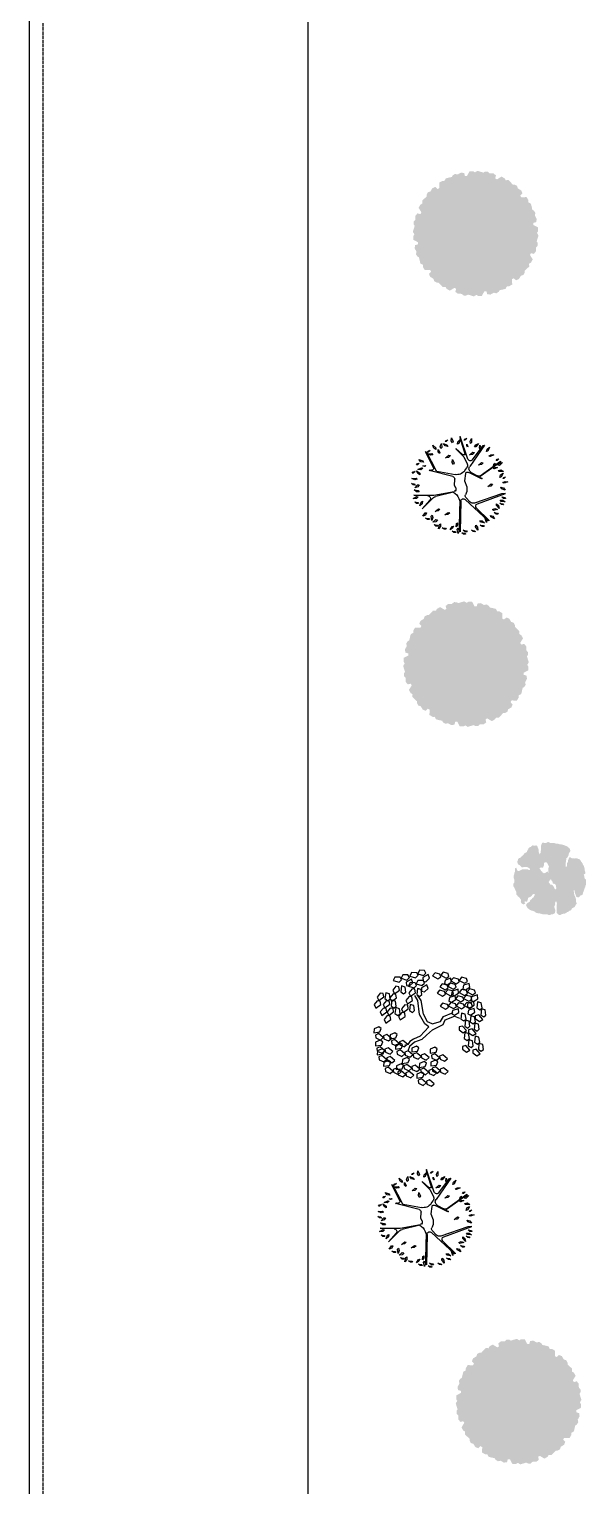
# Model space of a CAD drawing. Header units: millimetres. Extents: x -273369 to 399464, y -35443 to 194245.
# Drawn here: x 276326 to 278322, y 162646 to 167871 of the extents above; entities that cross this region are included whole.
import ezdxf

# ---------------------------------------------------------------- set-up
doc = ezdxf.new("R2010")
doc.units = ezdxf.units.MM
doc.linetypes.add('ACAD_ISO02W100', pattern=[15, 12, -3])
doc.layers.add('TREES', color=3, linetype='Continuous')

# ---------------------------------------------------------------- blocks, each defined once
blk = doc.blocks.new('R_TREE13')
at = {"layer": 'TREES', "color": 3}
for p, q in [((-390, 1229), (-343, 1279)), ((-377, 1278), (-390, 1229)), ((-345, 1304), (-377, 1278)), ((-343, 1279), (-345, 1304)), ((-197, 1314), (-209, 1201)), ((-164, 1237), (-197, 1314)), ((-182, 1170), (-164, 1237)), ((-18, 1279), (-61, 1330)), ((-61, 1330), (-45, 1241)), ((-45, 1241), (-16, 1223)), ((66, 1231), (-22, 1158)), ((-16, 1223), (-18, 1279)), ((36, 1153), (66, 1231)), ((171, 1185), (117, 1250)), ((117, 1250), (138, 1137)), ((282, 874), (269, 1263)), ((269, 1263), (269, 710)), ((359, 1276), (301, 1178)), ((357, 1192), (359, 1276)), ((497, 1186), (454, 1238)), ((454, 1238), (471, 1148)), ((-973, 812), (-925, 861)), ((-960, 860), (-973, 812)), ((-927, 886), (-960, 860)), ((-939, 940), (-948, 923)), ((-948, 923), (-425, 655)), ((-493, 719), (-939, 940)), ((-925, 861), (-927, 886)), ((-881, 876), (-886, 762)), ((-844, 801), (-881, 876)), ((-659, 1066), (-719, 1123)), ((-719, 1123), (-685, 1015)), ((-685, 1015), (-647, 998)), ((-647, 998), (-659, 1066)), ((-622, 1111), (-575, 1160)), ((-609, 1159), (-622, 1111)), ((-577, 1185), (-609, 1159)), ((-575, 1160), (-577, 1185)), ((-549, 1013), (-558, 945)), ((-558, 945), (-542, 926)), ((-531, 966), (-549, 1013)), ((-542, 926), (-531, 966)), ((-445, 1154), (-496, 1052)), ((-496, 1052), (-481, 1013)), ((-481, 1013), (-441, 1070)), ((-441, 1070), (-445, 1154)), ((-415, 833), (-435, 808)), ((-435, 808), (-428, 769)), ((-249, 180), (-415, 833)), ((-331, 1155), (-407, 1192)), ((-407, 1192), (-341, 1098)), ((-341, 1098), (-300, 1093)), ((-300, 1093), (-331, 1155)), ((-209, 1201), (-182, 1170)), ((-22, 1158), (-23, 1117)), ((-23, 1117), (36, 1153)), ((138, 1137), (174, 1116)), ((174, 1116), (171, 1185)), ((301, 1178), (314, 1138)), ((314, 1138), (357, 1192)), ((327, 719), (646, 1029)), ((646, 1029), (405, 821)), ((455, 1062), (436, 1025)), ((436, 1025), (505, 1034)), ((565, 1093), (455, 1062)), ((471, 1148), (499, 1130)), ((499, 1130), (497, 1186)), ((505, 1034), (565, 1093)), ((758, 949), (753, 908)), ((753, 908), (815, 940)), ((850, 1016), (758, 949)), ((815, 940), (850, 1016)), ((940, 887), (898, 939)), ((898, 939), (914, 849)), ((914, 849), (943, 832)), ((943, 832), (940, 887)), ((-1091, 529), (-1169, 498)), ((-1169, 498), (-1055, 484)), ((-1101, 391), (-1166, 444)), ((-1166, 444), (-1125, 338)), ((-1040, 708), (-1119, 736)), ((-1119, 736), (-1044, 651)), ((-1024, 511), (-1091, 529)), ((-1055, 484), (-1024, 511)), ((-1044, 651), (-1002, 651)), ((-1002, 651), (-1040, 708)), ((-998, 587), (-920, 539)), ((-931, 584), (-998, 587)), ((-888, 549), (-931, 584)), ((-920, 539), (-888, 549)), ((-886, 762), (-857, 733)), ((-857, 733), (-844, 801)), ((-401, 623), (-307, 119)), ((269, 710), (159, 141)), ((184, 161), (306, 655)), ((715, 670), (646, 579)), ((646, 579), (654, 538)), ((654, 538), (703, 587)), ((703, 587), (715, 670)), ((851, 781), (819, 755)), ((819, 755), (886, 735)), ((964, 764), (851, 781)), ((886, 735), (964, 764)), ((1012, 739), (943, 648)), ((943, 648), (951, 607)), ((951, 607), (1000, 656)), ((1000, 656), (1012, 739)), ((1082, 555), (1061, 519)), ((1061, 519), (1130, 523)), ((1121, 650), (1078, 702)), ((1078, 702), (1095, 612)), ((1194, 577), (1082, 555)), ((1095, 612), (1123, 595)), ((1123, 595), (1121, 650)), ((1130, 523), (1194, 577)), ((1208, 423), (1166, 475)), ((1166, 475), (1182, 385)), ((1211, 368), (1208, 423)), ((-1244, 227), (-1327, 220)), ((-1327, 220), (-1223, 173)), ((-1217, 43), (-1275, -18)), ((-1275, -18), (-1166, 15)), ((-1266, 317), (-1219, 367)), ((-1254, 366), (-1266, 317)), ((-1221, 391), (-1254, 366)), ((-1185, 189), (-1244, 227)), ((-1223, 173), (-1185, 189)), ((-1219, 367), (-1221, 391)), ((-1149, 53), (-1217, 43)), ((-1166, 15), (-1149, 53)), ((-1125, 338), (-1086, 323)), ((-1086, 323), (-1101, 391)), ((-861, -84), (-1032, 100)), ((-1032, 100), (-1019, 100)), ((-1019, 100), (-797, -126)), ((-770, 380), (-839, 289)), ((-839, 289), (-831, 248)), ((-831, 248), (-782, 297)), ((-782, 297), (-770, 380)), ((-639, 199), (-723, 193)), ((-723, 193), (-619, 146)), ((-581, 162), (-639, 199)), ((-619, 146), (-581, 162)), ((-5, 131), (-181, 127)), ((61, 100), (-5, 131)), ((96, 99), (130, 98)), ((812, 401), (743, 310)), ((743, 310), (751, 269)), ((751, 269), (800, 318)), ((800, 318), (812, 401)), ((1052, 80), (1032, 53)), ((1032, 53), (1087, 50)), ((1143, 87), (1052, 80)), ((1087, 50), (1143, 87)), ((1129, 204), (1120, 164)), ((1120, 164), (1184, 188)), ((1229, 259), (1129, 204)), ((1182, 385), (1211, 368)), ((1184, 188), (1229, 259)), ((1218, 62), (1184, 38)), ((1184, 38), (1249, 13)), ((1329, 37), (1218, 62)), ((1249, 13), (1329, 37)), ((1301, 150), (1259, 202)), ((1259, 202), (1275, 112)), ((1275, 112), (1303, 95)), ((1303, 95), (1301, 150)), ((-1359, -26), (-1337, -13)), ((-737, -234), (-1359, -26)), ((-1337, -13), (-855, -161)), ((-1308, -204), (-1260, -154)), ((-1295, -155), (-1308, -204)), ((-1234, -296), (-1307, -336)), ((-1307, -336), (-1193, -337)), ((-1262, -129), (-1295, -155)), ((-1260, -154), (-1262, -129)), ((-1165, -307), (-1234, -296)), ((-1193, -337), (-1165, -307)), ((-1099, -205), (-1149, -208)), ((-1149, -208), (-1088, -238)), ((-1124, -699), (-526, -285)), ((-717, -365), (-1108, -662)), ((-1065, -228), (-1099, -205)), ((-1088, -238), (-1065, -228)), ((-853, -283), (-922, -374)), ((-922, -374), (-914, -415)), ((-914, -415), (-865, -366)), ((-865, -366), (-853, -283)), ((-855, -161), (-849, -121)), ((-797, -126), (-603, -217)), ((-414, -147), (-494, -205)), ((-367, -324), (-269, -501)), ((-183, -615), (-366, -258)), ((-342, -168), (-337, -165)), ((-337, -165), (-133, -139)), ((-133, -139), (30, -206)), ((30, -206), (168, -206)), ((168, -206), (252, -166)), ((330, -180), (456, -303)), ((979, -799), (385, -163)), ((436, -38), (1280, -25)), ((1275, -4), (576, -8)), ((1276, -386), (1233, -334)), ((1233, -334), (1249, -424)), ((1281, -159), (1238, -107)), ((1238, -107), (1254, -197)), ((1254, -197), (1283, -215)), ((1280, -25), (1275, -4)), ((1278, -441), (1276, -386)), ((1283, -215), (1281, -159)), ((1348, -118), (1305, -66)), ((1305, -66), (1321, -156)), ((1321, -156), (1350, -173)), ((1350, -173), (1348, -118)), ((-1134, -454), (-1163, -532)), ((-1163, -532), (-1077, -458)), ((-1076, -416), (-1134, -454)), ((-1108, -662), (-1124, -699)), ((-1038, -554), (-1121, -567)), ((-1121, -567), (-1015, -607)), ((-1077, -458), (-1076, -416)), ((-1012, -770), (-1063, -836)), ((-1063, -836), (-958, -791)), ((-978, -588), (-1038, -554)), ((-1015, -607), (-978, -588)), ((-945, -751), (-1012, -770)), ((-958, -791), (-945, -751)), ((-273, -578), (-678, -1139)), ((-647, -1139), (-250, -575)), ((-570, -525), (-639, -615)), ((-639, -615), (-631, -656)), ((-631, -656), (-582, -608)), ((-582, -608), (-570, -525)), ((-228, -577), (-198, -630)), ((-198, -630), (-183, -615)), ((24, -787), (-45, -878)), ((12, -870), (24, -787)), ((506, -499), (221, -1281)), ((225, -1166), (483, -418)), ((628, -471), (968, -824)), ((912, -713), (876, -733)), ((876, -733), (937, -764)), ((1020, -750), (912, -713)), ((937, -764), (1020, -750)), ((968, -824), (979, -799)), ((975, -562), (977, -631)), ((1010, -584), (975, -562)), ((977, -631), (1029, -697)), ((1029, -697), (1010, -584)), ((1094, -576), (1110, -666)), ((1136, -628), (1094, -576)), ((1141, -443), (1101, -452)), ((1101, -452), (1150, -500)), ((1110, -666), (1138, -683)), ((1138, -683), (1136, -628)), ((1233, -511), (1141, -443)), ((1150, -500), (1233, -511)), ((1249, -424), (1278, -441)), ((-819, -815), (-857, -873)), ((-857, -873), (-851, -957)), ((-851, -957), (-803, -853)), ((-803, -853), (-819, -815)), ((-746, -1095), (-698, -1045)), ((-733, -1046), (-746, -1095)), ((-700, -1021), (-733, -1046)), ((-698, -1045), (-700, -1021)), ((-678, -1139), (-647, -1139)), ((-636, -1194), (-559, -1109)), ((-616, -1112), (-636, -1194)), ((-594, -951), (-625, -991)), ((-625, -991), (-562, -965)), ((-563, -1068), (-616, -1112)), ((-554, -941), (-594, -951)), ((-559, -1109), (-563, -1068)), ((-562, -965), (-554, -941)), ((-473, -944), (-504, -990)), ((-504, -990), (-500, -1057)), ((-500, -1057), (-461, -975)), ((-461, -975), (-473, -944)), ((-422, -1075), (-433, -1144)), ((-433, -1144), (-394, -1218)), ((-391, -1104), (-422, -1075)), ((-394, -1218), (-391, -1104)), ((-294, -1140), (-340, -1210)), ((-340, -1210), (-239, -1157)), ((-229, -1117), (-294, -1140)), ((-239, -1157), (-229, -1117)), ((-195, -1206), (-228, -1232)), ((-193, -1231), (-195, -1206)), ((-85, -1202), (-116, -1264)), ((-64, -1238), (-85, -1202)), ((-45, -878), (-37, -919)), ((-37, -919), (12, -870)), ((47, -1151), (64, -1218)), ((86, -1165), (47, -1151)), ((130, -1270), (86, -1165)), ((221, -1281), (225, -1166)), ((353, -1226), (310, -1174)), ((310, -1174), (326, -1264)), ((406, -1130), (403, -1199)), ((403, -1199), (451, -1268)), ((440, -1155), (406, -1130)), ((451, -1268), (440, -1155)), ((528, -1169), (485, -1117)), ((485, -1117), (502, -1207)), ((502, -1207), (530, -1225)), ((547, -1026), (506, -1030)), ((506, -1030), (549, -1084)), ((530, -1225), (528, -1169)), ((631, -1104), (547, -1026)), ((549, -1084), (631, -1104)), ((666, -914), (639, -978)), ((639, -978), (660, -1059)), ((660, -1059), (689, -949)), ((689, -949), (666, -914)), ((791, -1015), (748, -963)), ((748, -963), (765, -1053)), ((765, -1053), (793, -1070)), ((793, -1070), (791, -1015)), ((826, -865), (851, -929)), ((866, -873), (826, -865)), ((851, -929), (922, -973)), ((922, -973), (866, -873)), ((-240, -1281), (-193, -1231)), ((-228, -1232), (-240, -1281)), ((-116, -1264), (-100, -1346)), ((-100, -1346), (-64, -1238)), ((64, -1218), (130, -1270)), ((326, -1264), (355, -1281)), ((355, -1281), (353, -1226))]:
    blk.add_line(p, q, dxfattribs=at)
for centre, radius, start, end in [((356, 877), 74.2, 181.8634, 310.8225), ((-473, 760), 45.5, 243.64, 10.6014), ((-446, 614), 45.5, 10.6014, 62.8786), ((379, 666), 74.2, 134.2448, 188.0202), ((-569, 70), 267, 305.6088, 10.6014), ((-182, 197), 69.3, 194.2079, 271.0805), ((80, 142), 45.5, 245.2333, 290.9483), ((113, 140), 45.5, 290.9483, 1.3032), ((501, 356), 372, 211.6861, 281.6811), ((-894, -115), 45.5, 351.8668, 43.0362), ((-761, -305), 74.2, 305.6088, 71.5971), ((-559, -115), 111, 246.551, 305.6088), ((-464, -377), 111, 28.8202, 123.7178), ((-304, -226), 69.3, 123.3556, 207.1442), ((281, -229), 69.3, 45.654, 114.8963), ((439, -112), 74.2, 91.721, 223.4992), ((378, -382), 111, 341.1475, 45.654), ((-334, -537), 74.2, 322.3062, 28.8202), ((-239, -584), 13.6, 28.8202, 142.9276), ((576, -524), 74.2, 45.654, 159.9847)]:
    blk.add_arc(centre, radius, start, end, dxfattribs=at)
blk = doc.blocks.new('R_TREE9')
at = {"layer": 'TREES', "color": 3}
for p, q in [((-699, 992), (-617, 1059)), ((-690, 932), (-699, 992)), ((-618, 922), (-690, 932)), ((-545, 1024), (-618, 922)), ((-617, 1059), (-545, 1024)), ((-547, 867), (-465, 934)), ((-540, 1054), (-459, 1120)), ((-532, 993), (-540, 1054)), ((-460, 983), (-532, 993)), ((-465, 934), (-393, 899)), ((-386, 1085), (-460, 983)), ((-459, 1120), (-386, 1085)), ((-388, 928), (-307, 995)), ((-380, 868), (-388, 928)), ((-235, 960), (-308, 858)), ((-307, 995), (-235, 960)), ((-231, 847), (-149, 914)), ((-149, 914), (-77, 878)), ((3, 1024), (43, 1121)), ((39, 974), (3, 1024)), ((108, 1000), (39, 974)), ((43, 1121), (124, 1124)), ((124, 1124), (108, 1000)), ((143, 1027), (171, 1094)), ((222, 930), (143, 1027)), ((161, 858), (189, 926)), ((171, 1094), (232, 1087)), ((189, 926), (250, 918)), ((275, 991), (222, 930)), ((232, 1087), (275, 991)), ((250, 918), (294, 822)), ((278, 993), (318, 1090)), ((314, 943), (278, 993)), ((382, 969), (314, 943)), ((318, 1090), (399, 1093)), ((399, 1093), (382, 969)), ((418, 996), (445, 1063)), ((497, 899), (418, 996)), ((445, 1063), (506, 1056)), ((459, 955), (499, 1052)), ((495, 906), (459, 955)), ((563, 931), (495, 906)), ((550, 960), (497, 899)), ((499, 1052), (580, 1055)), ((506, 1056), (550, 960)), ((580, 1055), (563, 931)), ((599, 958), (626, 1026)), ((678, 861), (599, 958)), ((626, 1026), (687, 1018)), ((731, 922), (678, 861)), ((687, 1018), (731, 922)), ((698, 824), (739, 921)), ((739, 921), (819, 924)), ((819, 924), (803, 800)), ((-1032, 688), (-960, 724)), ((-1028, 582), (-1032, 688)), ((-960, 724), (-923, 604)), ((-839, 667), (-757, 734)), ((-830, 606), (-839, 667)), ((-758, 597), (-830, 606)), ((-685, 698), (-758, 597)), ((-757, 734), (-685, 698)), ((-707, 879), (-583, 895)), ((-683, 802), (-707, 879)), ((-579, 788), (-683, 802)), ((-681, 728), (-599, 795)), ((-672, 667), (-681, 728)), ((-600, 658), (-672, 667)), ((-527, 760), (-600, 658)), ((-599, 795), (-527, 760)), ((-583, 895), (-540, 835)), ((-540, 835), (-579, 788)), ((-555, 754), (-431, 769)), ((-532, 676), (-555, 754)), ((-538, 807), (-547, 867)), ((-466, 797), (-538, 807)), ((-427, 662), (-532, 676)), ((-393, 899), (-466, 797)), ((-431, 769), (-388, 710)), ((-388, 710), (-427, 662)), ((-397, 672), (-273, 688)), ((-374, 595), (-397, 672)), ((-389, 786), (-307, 853)), ((-381, 725), (-389, 786)), ((-308, 716), (-381, 725)), ((-308, 858), (-380, 868)), ((-235, 817), (-308, 716)), ((-307, 853), (-235, 817)), ((-295, 547), (-214, 613)), ((-273, 688), (-231, 629)), ((-231, 629), (-269, 581)), ((-223, 786), (-231, 847)), ((-150, 777), (-223, 786)), ((-214, 613), (-141, 578)), ((-77, 878), (-150, 777)), ((126, 692), (166, 790)), ((162, 643), (126, 692)), ((241, 761), (161, 858)), ((230, 669), (162, 643)), ((166, 790), (247, 793)), ((247, 793), (230, 669)), ((294, 822), (241, 761)), ((266, 695), (294, 763)), ((345, 598), (266, 695)), ((294, 763), (354, 755)), ((342, 580), (382, 677)), ((398, 659), (345, 598)), ((354, 755), (398, 659)), ((382, 677), (463, 680)), ((436, 827), (464, 895)), ((516, 730), (436, 827)), ((463, 680), (446, 556)), ((464, 895), (525, 887)), ((482, 582), (510, 650)), ((510, 650), (570, 643)), ((568, 791), (516, 730)), ((525, 887), (568, 791)), ((570, 643), (614, 547)), ((617, 789), (645, 857)), ((697, 693), (617, 789)), ((645, 857), (706, 849)), ((749, 754), (697, 693)), ((734, 774), (698, 824)), ((706, 849), (749, 754)), ((803, 800), (734, 774)), ((768, 561), (809, 658)), ((809, 658), (889, 661)), ((838, 827), (866, 894)), ((918, 730), (838, 827)), ((857, 658), (885, 726)), ((936, 561), (857, 658)), ((866, 894), (927, 887)), ((889, 661), (873, 537)), ((885, 726), (945, 718)), ((908, 564), (936, 631)), ((970, 791), (918, 730)), ((927, 887), (970, 791)), ((936, 631), (997, 624)), ((989, 622), (936, 561)), ((945, 718), (989, 622)), ((997, 624), (1040, 528)), ((-1125, 343), (-1053, 380)), ((-1121, 238), (-1125, 343)), ((-1079, 525), (-1007, 561)), ((-1075, 419), (-1079, 525)), ((-1021, 389), (-1075, 419)), ((-1053, 380), (-1016, 260)), ((-975, 552), (-1028, 582)), ((-970, 441), (-1021, 389)), ((-1007, 561), (-970, 441)), ((-989, 344), (-927, 453)), ((-914, 316), (-989, 344)), ((-923, 604), (-975, 552)), ((-927, 453), (-854, 450)), ((-915, 375), (-843, 411)), ((-911, 269), (-915, 375)), ((-839, 391), (-914, 316)), ((-854, 450), (-839, 391)), ((-847, 553), (-723, 569)), ((-824, 476), (-847, 553)), ((-843, 411), (-806, 291)), ((-719, 462), (-824, 476)), ((-786, 335), (-705, 402)), ((-778, 275), (-786, 335)), ((-723, 569), (-681, 510)), ((-681, 510), (-719, 462)), ((-705, 402), (-632, 367)), ((-632, 367), (-705, 265)), ((-628, 396), (-547, 463)), ((-620, 336), (-628, 396)), ((-547, 326), (-620, 336)), ((-547, 463), (-474, 428)), ((-474, 428), (-547, 326)), ((-462, 372), (-338, 388)), ((-438, 295), (-462, 372)), ((-453, 485), (-372, 552)), ((-445, 425), (-453, 485)), ((-372, 415), (-445, 425)), ((-269, 581), (-374, 595)), ((-372, 552), (-299, 517)), ((-299, 517), (-372, 415)), ((-338, 388), (-295, 328)), ((-295, 328), (-334, 281)), ((-287, 486), (-295, 547)), ((-214, 476), (-287, 486)), ((-141, 578), (-214, 476)), ((256, 302), (308, 383)), ((284, 527), (312, 594)), ((364, 430), (284, 527)), ((308, 383), (367, 421)), ((312, 594), (373, 587)), ((320, 283), (408, 389)), ((378, 530), (342, 580)), ((416, 491), (364, 430)), ((367, 421), (390, 489)), ((373, 587), (416, 491)), ((446, 556), (378, 530)), ((400, 242), (441, 339)), ((408, 389), (507, 421)), ((441, 339), (521, 342)), ((561, 486), (482, 582)), ((500, 414), (528, 482)), ((580, 317), (500, 414)), ((521, 342), (505, 218)), ((528, 482), (589, 474)), ((540, 244), (568, 312)), ((614, 547), (561, 486)), ((568, 312), (629, 305)), ((632, 378), (580, 317)), ((589, 474), (632, 378)), ((629, 305), (672, 209)), ((640, 436), (680, 533)), ((676, 386), (640, 436)), ((744, 412), (676, 386)), ((680, 533), (761, 536)), ((761, 536), (744, 412)), ((804, 511), (768, 561)), ((780, 439), (808, 506)), ((859, 342), (780, 439)), ((798, 270), (826, 338)), ((873, 537), (804, 511)), ((808, 506), (868, 499)), ((826, 338), (887, 330)), ((912, 403), (859, 342)), ((868, 499), (912, 403)), ((887, 330), (930, 234)), ((988, 467), (908, 564)), ((927, 395), (955, 463)), ((1006, 298), (927, 395)), ((955, 463), (1015, 455)), ((1040, 528), (988, 467)), ((1059, 359), (1006, 298)), ((1015, 455), (1059, 359)), ((-1172, 180), (-1100, 217)), ((-1168, 75), (-1172, 180)), ((-1115, 45), (-1168, 75)), ((-1068, 208), (-1121, 238)), ((-1063, 97), (-1115, 45)), ((-1100, 217), (-1063, 97)), ((-1083, 0), (-1020, 108)), ((-1016, 260), (-1068, 208)), ((-1020, 108), (-947, 106)), ((-933, 47), (-1007, -28)), ((-962, 212), (-890, 248)), ((-958, 106), (-962, 212)), ((-905, 76), (-958, 106)), ((-947, 106), (-933, 47)), ((-858, 239), (-911, 269)), ((-853, 128), (-905, 76)), ((-890, 248), (-853, 128)), ((-873, 31), (-810, 140)), ((-797, 3), (-873, 31)), ((-806, 291), (-858, 239)), ((-810, 140), (-737, 137)), ((-723, 78), (-797, 3)), ((-795, 222), (-671, 238)), ((-771, 145), (-795, 222)), ((-705, 265), (-778, 275)), ((-667, 131), (-771, 145)), ((-737, 137), (-723, 78)), ((-671, 238), (-628, 178)), ((-628, 178), (-667, 131)), ((-545, 145), (-656, 220)), ((-545, 214), (-650, 277)), ((-253, 177), (-545, 214)), ((-258, 95), (-545, 145)), ((-334, 281), (-438, 295)), ((-101, 14), (-258, 95)), ((-60, 70), (-253, 177)), ((-60, -80), (-101, 14)), ((4, -11), (-60, 70)), ((4, -11), (197, 164)), ((63, -93), (174, 33)), ((174, 33), (267, 133)), ((197, 164), (256, 302)), ((267, 133), (320, 283)), ((436, 192), (400, 242)), ((505, 218), (436, 192)), ((620, 148), (540, 244)), ((559, 76), (587, 144)), ((638, -21), (559, 76)), ((587, 144), (647, 136)), ((672, 209), (620, 148)), ((691, 40), (638, -21)), ((647, 136), (691, 40)), ((722, 85), (762, 183)), ((757, 36), (722, 85)), ((826, 61), (757, 36)), ((762, 183), (843, 186)), ((878, 173), (798, 270)), ((843, 186), (826, 61)), ((861, 88), (889, 156)), ((941, -9), (861, 88)), ((930, 234), (878, 173)), ((889, 156), (950, 148)), ((994, 52), (941, -9)), ((944, 135), (984, 233)), ((979, 86), (944, 135)), ((950, 148), (994, 52)), ((1048, 111), (979, 86)), ((984, 233), (1065, 236)), ((1065, 236), (1048, 111)), ((1083, 138), (1111, 206)), ((1163, 41), (1083, 138)), ((1102, -31), (1130, 37)), ((1111, 206), (1172, 198)), ((1130, 37), (1191, 30)), ((1216, 102), (1163, 41)), ((1172, 198), (1216, 102)), ((1191, 30), (1234, -66)), ((-1131, -311), (-1068, -261)), ((-1119, -142), (-1057, -91)), ((-1093, -244), (-1119, -142)), ((-1035, -262), (-1093, -244)), ((-1007, -28), (-1083, 0)), ((-1068, -261), (-1007, -370)), ((-1057, -91), (-996, -201)), ((-996, -201), (-1035, -262)), ((-892, -292), (-829, -241)), ((-866, -394), (-892, -292)), ((-829, -241), (-768, -351)), ((-757, -236), (-695, -185)), ((-731, -338), (-757, -236)), ((-695, -185), (-633, -294)), ((-633, -294), (-673, -356)), ((-489, -299), (-426, -248)), ((-463, -401), (-489, -299)), ((-426, -248), (-365, -357)), ((-112, -255), (-212, -318)), ((-60, -80), (-112, -255)), ((63, -93), (-48, -312)), ((424, -140), (464, -43)), ((460, -190), (424, -140)), ((528, -164), (460, -190)), ((464, -43), (545, -40)), ((545, -40), (528, -164)), ((564, -137), (591, -70)), ((643, -234), (564, -137)), ((582, -306), (610, -238)), ((591, -70), (652, -77)), ((610, -238), (671, -246)), ((696, -173), (643, -234)), ((652, -77), (696, -173)), ((671, -246), (714, -342)), ((692, -153), (733, -55)), ((728, -202), (692, -153)), ((797, -176), (728, -202)), ((733, -55), (813, -52)), ((813, -52), (797, -176)), ((832, -150), (860, -82)), ((912, -247), (832, -150)), ((851, -318), (879, -251)), ((860, -82), (921, -90)), ((879, -251), (939, -258)), ((880, -81), (908, -13)), ((959, -177), (880, -81)), ((908, -13), (969, -20)), ((964, -186), (912, -247)), ((921, -90), (964, -186)), ((939, -258), (983, -354)), ((1012, -116), (959, -177)), ((969, -20), (1012, -116)), ((1181, -127), (1102, -31)), ((1234, -66), (1181, -127)), ((-1105, -413), (-1131, -311)), ((-1046, -431), (-1105, -413)), ((-1007, -370), (-1046, -431)), ((-1014, -524), (-952, -473)), ((-988, -626), (-1014, -524)), ((-1005, -469), (-967, -350)), ((-926, -480), (-1005, -469)), ((-967, -350), (-895, -336)), ((-952, -473), (-890, -582)), ((-890, -582), (-930, -644)), ((-869, -392), (-926, -480)), ((-903, -461), (-840, -411)), ((-877, -563), (-903, -461)), ((-895, -336), (-869, -392)), ((-819, -582), (-877, -563)), ((-807, -412), (-866, -394)), ((-840, -411), (-779, -520)), ((-779, -520), (-819, -582)), ((-768, -351), (-807, -412)), ((-778, -619), (-740, -500)), ((-769, -405), (-706, -354)), ((-743, -507), (-769, -405)), ((-684, -525), (-743, -507)), ((-740, -500), (-668, -487)), ((-673, -356), (-731, -338)), ((-706, -354), (-645, -464)), ((-641, -542), (-698, -630)), ((-645, -464), (-684, -525)), ((-668, -487), (-641, -542)), ((-643, -563), (-605, -444)), ((-564, -574), (-643, -563)), ((-641, -618), (-578, -567)), ((-605, -444), (-533, -430)), ((-578, -567), (-517, -676)), ((-507, -485), (-564, -574)), ((-533, -430), (-507, -485)), ((-500, -468), (-437, -417)), ((-474, -570), (-500, -468)), ((-494, -630), (-432, -579)), ((-416, -588), (-474, -570)), ((-404, -419), (-463, -401)), ((-437, -417), (-376, -526)), ((-432, -579), (-371, -689)), ((-376, -526), (-416, -588)), ((-365, -357), (-404, -419)), ((-375, -626), (-337, -506)), ((-337, -506), (-265, -493)), ((-238, -548), (-295, -637)), ((-212, -318), (-293, -518)), ((-265, -493), (-238, -548)), ((-147, -355), (-223, -549)), ((-223, -549), (-177, -650)), ((-48, -312), (-147, -355)), ((662, -403), (582, -306)), ((714, -342), (662, -403)), ((930, -415), (851, -318)), ((983, -354), (930, -415)), ((-1026, -693), (-963, -642)), ((-1000, -795), (-1026, -693)), ((-941, -813), (-1000, -795)), ((-930, -644), (-988, -626)), ((-963, -642), (-902, -752)), ((-902, -752), (-941, -813)), ((-900, -851), (-862, -732)), ((-821, -862), (-900, -851)), ((-862, -732), (-790, -718)), ((-764, -773), (-821, -862)), ((-790, -718), (-764, -773)), ((-786, -862), (-724, -811)), ((-760, -964), (-786, -862)), ((-698, -630), (-778, -619)), ((-775, -693), (-712, -642)), ((-749, -795), (-775, -693)), ((-690, -813), (-749, -795)), ((-724, -811), (-662, -920)), ((-712, -642), (-651, -751)), ((-651, -751), (-690, -813)), ((-661, -1020), (-623, -901)), ((-652, -787), (-589, -736)), ((-626, -889), (-652, -787)), ((-614, -720), (-641, -618)), ((-567, -907), (-626, -889)), ((-623, -901), (-551, -887)), ((-556, -738), (-614, -720)), ((-589, -736), (-528, -845)), ((-528, -845), (-567, -907)), ((-517, -676), (-556, -738)), ((-551, -887), (-524, -942)), ((-527, -945), (-488, -825)), ((-506, -799), (-443, -749)), ((-480, -901), (-506, -799)), ((-468, -732), (-494, -630)), ((-488, -825), (-417, -812)), ((-421, -920), (-480, -901)), ((-410, -750), (-468, -732)), ((-390, -867), (-447, -956)), ((-443, -749), (-382, -858)), ((-382, -858), (-421, -920)), ((-417, -812), (-390, -867)), ((-371, -689), (-410, -750)), ((-380, -957), (-342, -838)), ((-295, -637), (-375, -626)), ((-342, -838), (-270, -825)), ((-244, -880), (-301, -968)), ((-285, -692), (-161, -680)), ((-264, -770), (-285, -692)), ((-270, -825), (-244, -880)), ((-160, -787), (-264, -770)), ((-227, -886), (-102, -874)), ((-206, -964), (-227, -886)), ((-161, -680), (-120, -741)), ((-120, -741), (-160, -787)), ((-135, -771), (-10, -759)), ((-114, -849), (-135, -771)), ((-10, -866), (-114, -849)), ((-102, -874), (-62, -935)), ((-13, -715), (4, -644)), ((81, -798), (-13, -715)), ((-10, -759), (30, -820)), ((30, -820), (-10, -866)), ((4, -644), (65, -642)), ((46, -909), (63, -838)), ((63, -838), (124, -836)), ((65, -642), (124, -729)), ((124, -729), (81, -798)), ((118, -761), (242, -749)), ((139, -839), (118, -761)), ((124, -836), (182, -923)), ((243, -856), (139, -839)), ((242, -749), (283, -810)), ((283, -810), (243, -856)), ((268, -840), (393, -828)), ((289, -918), (268, -840)), ((390, -784), (407, -712)), ((484, -867), (390, -784)), ((393, -828), (433, -889)), ((433, -889), (393, -935)), ((407, -712), (468, -710)), ((468, -710), (527, -798)), ((527, -798), (484, -867)), ((-702, -982), (-760, -964)), ((-662, -920), (-702, -982)), ((-581, -1031), (-661, -1020)), ((-524, -942), (-581, -1031)), ((-447, -956), (-527, -945)), ((-519, -1024), (-394, -1012)), ((-498, -1102), (-519, -1024)), ((-394, -1119), (-498, -1102)), ((-394, -1012), (-354, -1073)), ((-354, -1073), (-394, -1119)), ((-301, -968), (-380, -957)), ((-369, -1103), (-244, -1091)), ((-348, -1181), (-369, -1103)), ((-244, -1198), (-348, -1181)), ((-246, -1047), (-229, -975)), ((-153, -1130), (-246, -1047)), ((-244, -1091), (-204, -1152)), ((-204, -1152), (-244, -1198)), ((-229, -975), (-168, -973)), ((-102, -981), (-206, -964)), ((-168, -973), (-110, -1061)), ((-110, -1061), (-153, -1130)), ((-62, -935), (-102, -981)), ((-77, -965), (48, -953)), ((-56, -1043), (-77, -965)), ((48, -1060), (-56, -1043)), ((139, -992), (46, -909)), ((48, -953), (89, -1014)), ((89, -1014), (48, -1060)), ((182, -923), (139, -992)), ((194, -974), (318, -962)), ((215, -1052), (194, -974)), ((319, -1069), (215, -1052)), ((393, -935), (289, -918)), ((318, -962), (359, -1023)), ((359, -1023), (319, -1069)), ((344, -1053), (469, -1041)), ((365, -1130), (344, -1053)), ((469, -1148), (365, -1130)), ((466, -996), (483, -925)), ((560, -1079), (466, -996)), ((469, -1041), (509, -1102)), ((509, -1102), (469, -1148)), ((483, -925), (544, -923)), ((544, -923), (603, -1011)), ((603, -1011), (560, -1079))]:
    blk.add_line(p, q, dxfattribs=at)

msp = doc.modelspace()

# ---------------------------------------------------------------- hatches: boundary and pattern name
h = msp.add_hatch(color=256)
h.dxf.hatch_style = 1
h.set_gradient(color1=(153, 204, 0), color2=(51, 51, 51), rotation=208, tint=1)
h.paths.add_polyline_path([(277933.092, 167362.673), (277924.131, 167357.284), (277917.858, 167361.041), (277904.563, 167361.002), (277895.522, 167344.146), (277888.286, 167344.146), (277885.312, 167354.664), (277874.044, 167356.259), (277861.868, 167349.572), (277852.671, 167351.532), (277844.183, 167346.118), (277841.32, 167340.76), (277819.632, 167335.709), (277814.566, 167326.562), (277807.255, 167326.679), (277795.76, 167319.998), (277796.359, 167300.879), (277790.092, 167297.261), (277782.258, 167304.883), (277771.702, 167300.63), (277764.5, 167288.751), (277755.556, 167285.85), (277750.912, 167276.917), (277751.112, 167270.846), (277734.855, 167255.627), (277735.041, 167245.172), (277728.651, 167241.618), (277722.037, 167230.085), (277732.115, 167213.828), (277728.497, 167207.561), (277717.901, 167210.244), (277710.885, 167201.283), (277710.588, 167187.395), (277704.292, 167180.41), (277704.737, 167170.352), (277707.946, 167165.194), (277701.476, 167143.886), (277706.865, 167134.925), (277703.108, 167128.652), (277703.147, 167115.357), (277720.003, 167106.316), (277720.003, 167099.08), (277709.485, 167096.106), (277707.89, 167084.838), (277714.577, 167072.662), (277712.617, 167063.465), (277718.031, 167054.977), (277723.389, 167052.114), (277728.441, 167030.426), (277737.588, 167025.36), (277737.471, 167018.049), (277744.152, 167006.554), (277763.27, 167007.153), (277766.888, 167000.886), (277759.266, 166993.052), (277763.519, 166982.496), (277775.398, 166975.294), (277778.299, 166966.35), (277787.232, 166961.706), (277793.303, 166961.906), (277808.522, 166945.649), (277818.977, 166945.835), (277822.531, 166939.445), (277834.064, 166932.831), (277850.322, 166942.909), (277856.588, 166939.29), (277853.905, 166928.695), (277862.866, 166921.679), (277876.754, 166921.382), (277883.739, 166915.086), (277893.797, 166915.531), (277898.955, 166918.74), (277920.264, 166912.27), (277929.224, 166917.659), (277935.497, 166913.902), (277948.793, 166913.941), (277957.833, 166930.797), (277965.069, 166930.797), (277968.043, 166920.279), (277979.311, 166918.684), (277991.488, 166925.371), (278000.684, 166923.411), (278009.172, 166928.825), (278012.035, 166934.183), (278033.724, 166939.235), (278038.79, 166948.382), (278046.1, 166948.264), (278057.595, 166954.946), (278056.996, 166974.064), (278063.263, 166977.682), (278071.098, 166970.06), (278081.653, 166974.313), (278088.855, 166986.192), (278097.8, 166989.093), (278102.443, 166998.026), (278102.243, 167004.097), (278118.501, 167019.316), (278118.314, 167029.771), (278124.704, 167033.325), (278131.319, 167044.858), (278121.241, 167061.116), (278124.859, 167067.382), (278135.455, 167064.699), (278142.47, 167073.66), (278142.767, 167087.548), (278149.063, 167094.533), (278148.618, 167104.591), (278145.409, 167109.749), (278151.879, 167131.058), (278146.49, 167140.018), (278150.247, 167146.291), (278150.209, 167159.587), (278133.352, 167168.627), (278133.352, 167175.863), (278143.87, 167178.837), (278145.465, 167190.105), (278138.778, 167202.282), (278140.738, 167211.478), (278135.324, 167219.966), (278129.966, 167222.829), (278124.915, 167244.518), (278115.768, 167249.583), (278115.885, 167256.894), (278109.204, 167268.389), (278090.085, 167267.79), (278086.467, 167274.057), (278094.089, 167281.892), (278089.836, 167292.447), (278077.957, 167299.649), (278075.056, 167308.593), (278066.123, 167313.237), (278060.052, 167313.037), (278044.833, 167329.295), (278034.378, 167329.108), (278030.825, 167335.498), (278019.291, 167342.113), (278003.034, 167332.035), (277996.767, 167335.653), (277999.45, 167346.249), (277990.49, 167353.264), (277976.601, 167353.561), (277969.616, 167359.857), (277959.558, 167359.412), (277954.4, 167356.203)])
h = msp.add_hatch(color=256)
h.dxf.hatch_style = 1
h.set_gradient(color1=(153, 204, 0), color2=(51, 51, 51), rotation=208, tint=1)
h.paths.add_polyline_path([(277898.273, 165368.016), (277889.313, 165373.404), (277883.04, 165369.648), (277869.744, 165369.686), (277860.704, 165386.543), (277853.468, 165386.543), (277850.494, 165376.025), (277839.226, 165374.43), (277827.049, 165381.116), (277817.853, 165379.157), (277809.365, 165384.571), (277806.502, 165389.929), (277784.813, 165394.98), (277779.748, 165404.127), (277772.437, 165404.01), (277760.942, 165410.691), (277761.541, 165429.809), (277755.274, 165433.427), (277747.439, 165425.806), (277736.884, 165430.058), (277729.682, 165441.938), (277720.738, 165444.839), (277716.094, 165453.771), (277716.294, 165459.843), (277700.036, 165475.062), (277700.223, 165485.516), (277693.833, 165489.07), (277687.219, 165500.604), (277697.296, 165516.861), (277693.678, 165523.128), (277683.082, 165520.445), (277676.067, 165529.405), (277675.77, 165543.294), (277669.474, 165550.278), (277669.919, 165560.336), (277673.128, 165565.494), (277666.658, 165586.803), (277672.047, 165595.764), (277668.29, 165602.036), (277668.329, 165615.332), (277685.185, 165624.372), (277685.185, 165631.608), (277674.667, 165634.583), (277673.072, 165645.85), (277679.759, 165658.027), (277677.799, 165667.224), (277683.213, 165675.712), (277688.571, 165678.574), (277693.622, 165700.263), (277702.769, 165705.329), (277702.652, 165712.64), (277709.333, 165724.135), (277728.452, 165723.536), (277732.07, 165729.802), (277724.448, 165737.637), (277728.701, 165748.193), (277740.58, 165755.395), (277743.481, 165764.339), (277752.414, 165768.983), (277758.485, 165768.783), (277773.704, 165785.04), (277784.159, 165784.854), (277787.713, 165791.244), (277799.246, 165797.858), (277815.503, 165787.78), (277821.77, 165791.398), (277819.087, 165801.994), (277828.048, 165809.009), (277841.936, 165809.307), (277848.921, 165815.602), (277858.979, 165815.158), (277864.137, 165811.949), (277885.445, 165818.418), (277894.406, 165813.03), (277900.679, 165816.786), (277913.974, 165816.748), (277923.015, 165799.892), (277930.251, 165799.892), (277933.225, 165810.41), (277944.493, 165812.004), (277956.669, 165805.318), (277965.866, 165807.278), (277974.354, 165801.863), (277977.217, 165796.506), (277998.905, 165791.454), (278003.971, 165782.307), (278011.282, 165782.424), (278022.777, 165775.743), (278022.178, 165756.625), (278028.445, 165753.007), (278036.279, 165760.628), (278046.835, 165756.376), (278054.037, 165744.497), (278062.981, 165741.596), (278067.625, 165732.663), (278067.425, 165726.591), (278083.682, 165711.372), (278083.496, 165700.918), (278089.886, 165697.364), (278096.5, 165685.83), (278086.422, 165669.573), (278090.041, 165663.306), (278100.636, 165665.99), (278107.652, 165657.029), (278107.949, 165643.14), (278114.245, 165636.156), (278113.8, 165626.098), (278110.591, 165620.94), (278117.061, 165599.631), (278111.672, 165590.67), (278115.429, 165584.398), (278115.39, 165571.102), (278098.534, 165562.062), (278098.534, 165554.826), (278109.052, 165551.851), (278110.647, 165540.584), (278103.96, 165528.407), (278105.92, 165519.21), (278100.506, 165510.722), (278095.148, 165507.86), (278090.097, 165486.171), (278080.949, 165481.105), (278081.067, 165473.795), (278074.385, 165462.299), (278055.267, 165462.899), (278051.649, 165456.632), (278059.271, 165448.797), (278055.018, 165438.241), (278043.139, 165431.04), (278040.238, 165422.095), (278031.305, 165417.451), (278025.234, 165417.651), (278010.015, 165401.394), (277999.56, 165401.58), (277996.006, 165395.191), (277984.473, 165388.576), (277968.215, 165398.654), (277961.949, 165395.036), (277964.632, 165384.44), (277955.671, 165377.425), (277941.783, 165377.128), (277934.798, 165370.832), (277924.74, 165371.277), (277919.582, 165374.486)])
h = msp.add_hatch(color=256)
h.dxf.hatch_style = 1
h.set_gradient(color1=(63, 127, 79), color2=(0, 153, 0), rotation=147, tint=1)
h.paths.add_polyline_path([(278151.319, 164699.157), (278142.914, 164701.551), (278139.27, 164704.671), (278135.195, 164706.847), (278126.842, 164709.227), (278123.147, 164711.2), (278119.072, 164712.361), (278116.414, 164715.698), (278112.339, 164717.875), (278111.099, 164721.212), (278108.441, 164725.565), (278107.023, 164728.902), (278109.681, 164733.255), (278112.339, 164736.592), (278120.018, 164740.693), (278121.729, 164745.298), (278124.564, 164748.635), (278128.462, 164750.811), (278129.88, 164754.148), (278133.955, 164756.325), (278135.195, 164759.662), (278139.611, 164766.894), (278133.955, 164768.368), (278129.88, 164766.191), (278128.462, 164762.854), (278124.564, 164759.662), (278120.489, 164757.341), (278116.414, 164756.325), (278113.756, 164752.988), (278113.756, 164749.651), (278111.151, 164741.651), (278108.441, 164740.945), (278104.366, 164741.96), (278100.291, 164740.945), (278102.948, 164737.608), (278104.366, 164734.27), (278100.291, 164732.094), (278096.393, 164732.094), (278092.317, 164734.27), (278089.66, 164737.608), (278088.242, 164740.945), (278089.66, 164744.282), (278088.242, 164748.635), (278084.167, 164755.309), (278078.852, 164759.662), (278074.776, 164764.015), (278072.119, 164767.352), (278072.119, 164776.058), (278070.878, 164779.395), (278068.221, 164783.748), (278066.803, 164787.085), (278065.563, 164791.438), (278062.728, 164794.775), (278061.488, 164799.128), (278061.488, 164802.465), (278062.728, 164806.818), (278065.563, 164810.155), (278065.563, 164817.845), (278062.728, 164826.551), (278062.728, 164833.225), (278064.146, 164837.578), (278065.563, 164840.915), (278065.563, 164845.268), (278068.221, 164848.605), (278068.221, 164860.648), (278072.119, 164862.825), (278073.536, 164859.488), (278075.576, 164852.328), (278081.509, 164850.782), (278093.735, 164857.311), (278113.756, 164857.311), (278117.831, 164854.119), (278121.729, 164854.119), (278119.845, 164860.734), (278111.855, 164865.001), (278097.633, 164865.001), (278093.558, 164863.985), (278089.66, 164866.162), (278087.002, 164869.499), (278082.927, 164872.691), (278078.852, 164874.868), (278076.194, 164882.019), (278076.194, 164885.895), (278077.611, 164889.232), (278078.852, 164893.585), (278081.509, 164896.922), (278085.585, 164897.938), (278089.66, 164901.275), (278092.317, 164904.612), (278096.393, 164907.804), (278101.708, 164914.479), (278109.629, 164918.709), (278112.848, 164926.288), (278115.174, 164929.859), (278116.414, 164933.196), (278120.489, 164936.388), (278124.564, 164937.549), (278127.222, 164940.886), (278131.12, 164943.062), (278137.278, 164941.308), (278143.168, 164943.062), (278147.244, 164940.886), (278148.661, 164937.549), (278149.901, 164934.211), (278151.319, 164930.874), (278152.559, 164926.521), (278152.559, 164918.831), (278153.976, 164915.494), (278155.394, 164911.141), (278159.292, 164916.036), (278159.292, 164922.169), (278160.709, 164925.506), (278160.709, 164940.886), (278161.95, 164945.239), (278163.367, 164948.576), (278166.025, 164952.929), (278170.1, 164952.929), (278172.273, 164951.768), (278178.073, 164951.768), (278182.148, 164952.929), (278186.223, 164955.105), (278190.121, 164953.944), (278194.197, 164951.768), (278206.245, 164951.768), (278210.32, 164950.752), (278214.395, 164949.592), (278218.293, 164949.592), (278222.368, 164948.576), (278226.444, 164947.415), (278230.342, 164946.254), (278234.417, 164946.254), (278238.492, 164945.239), (278246.845, 164942.86), (278250.54, 164940.886), (278254.615, 164939.725), (278257.273, 164936.388), (278261.348, 164934.211), (278264.006, 164930.874), (278266.346, 164922.663), (278264.006, 164918.831), (278261.348, 164915.494), (278259.931, 164911.141), (278259.931, 164907.804), (278257.273, 164903.451), (278255.856, 164900.114), (278251.958, 164896.922), (278251.958, 164893.585), (278250.54, 164888.071), (278250.54, 164884.734), (278249.123, 164880.381), (278249.123, 164868.338), (278250.54, 164865.001), (278254.615, 164870.118), (278254.615, 164879.366), (278257.273, 164883.718), (278257.273, 164887.056), (278258.513, 164891.408), (278259.931, 164894.746), (278261.348, 164899.098), (278265.246, 164901.275), (278267.904, 164897.938), (278271.979, 164896.922), (278277.295, 164896.922), (278281.37, 164895.761), (278285.445, 164896.922), (278289.343, 164896.922), (278293.418, 164894.746), (278298.734, 164893.585), (278301.568, 164890.248), (278304.226, 164885.895), (278306.884, 164882.558), (278309.542, 164878.205), (278310.959, 164874.868), (278313.617, 164870.515), (278314.857, 164867.178), (278316.274, 164862.825), (278317.515, 164857.311), (278317.515, 164852.958), (278318.932, 164849.621), (278320.35, 164845.268), (278320.35, 164841.931), (278314.141, 164838.615), (278316.274, 164832.065), (278316.274, 164828.727), (278317.515, 164823.359), (278321.59, 164821.037), (278321.59, 164801.304), (278320.35, 164797.967), (278320.35, 164793.614), (278317.515, 164790.277), (278316.274, 164785.924), (278314.857, 164782.587), (278313.617, 164778.234), (278312.199, 164774.897), (278310.959, 164770.544), (278309.542, 164766.191), (278305.466, 164764.015), (278301.568, 164762.854), (278298.734, 164758.501), (278294.836, 164756.325), (278290.76, 164757.341), (278286.685, 164759.662), (278285.445, 164765.031), (278284.028, 164768.368), (278282.787, 164771.705), (278281.37, 164776.058), (278281.37, 164779.395), (278279.952, 164783.748), (278277.295, 164780.411), (278278.712, 164776.058), (278278.712, 164771.705), (278279.952, 164768.368), (278279.952, 164765.031), (278282.787, 164760.678), (278284.028, 164757.341), (278286.685, 164749.179), (278286.685, 164740.945), (278288.103, 164736.592), (278288.103, 164733.255), (278285.445, 164729.918), (278284.028, 164726.58), (278281.37, 164722.228), (278273.544, 164718.048), (278270.562, 164714.537), (278269.321, 164711.2), (278265.246, 164709.024), (278261.348, 164708.008), (278258.513, 164704.671), (278254.615, 164703.51), (278250.54, 164700.318), (278246.465, 164698.142), (278242.567, 164698.142), (278234.417, 164695.82), (278230.342, 164693.644), (278226.444, 164692.628), (278222.368, 164695.82), (278218.293, 164699.157), (278217.053, 164702.495), (278217.053, 164729.918), (278218.293, 164733.255), (278217.053, 164736.592), (278217.053, 164740.945), (278212.978, 164740.945), (278210.945, 164736.159), (278212.114, 164732.569), (278210.32, 164727.741), (278208.903, 164724.404), (278208.903, 164720.051), (278210.32, 164716.714), (278212.729, 164708.26), (278211.56, 164704.671), (278211.56, 164701.334), (278207.662, 164698.142), (278203.587, 164695.82), (278197.516, 164695.82), (278191.539, 164692.628), (278187.464, 164693.644), (278183.566, 164695.82), (278167.442, 164695.82), (278155.726, 164699.157)])
h.paths.add_polyline_path([(278167.442, 164845.268), (278171.34, 164843.092), (278175.415, 164844.107), (278179.491, 164846.429), (278183.566, 164848.605), (278187.464, 164849.621), (278188.881, 164817.845), (278187.464, 164857.311), (278187.464, 164860.648), (278189.59, 164867.178), (278186.223, 164872.691), (278184.806, 164876.028), (278183.566, 164879.366), (278179.491, 164882.558), (278175.415, 164882.558), (278171.34, 164879.366), (278171.34, 164871.675), (278170.1, 164868.338), (278168.683, 164863.985), (278165.989, 164862.482), (278160.709, 164863.985), (278156.634, 164861.809), (278156.634, 164858.472), (278159.292, 164855.135), (278160.709, 164851.797), (278164.785, 164848.605)], flags=16)
h.paths.add_polyline_path([(278188.881, 164812.332), (278191.539, 164815.669), (278192.956, 164820.022), (278196.854, 164821.037), (278199.512, 164815.669), (278202.17, 164812.332), (278202.17, 164808.994), (278203.587, 164805.657), (278207.662, 164805.657), (278211.56, 164803.481), (278214.395, 164799.128), (278214.395, 164795.791), (278215.636, 164791.438), (278215.636, 164788.101), (278211.56, 164784.909), (278208.903, 164789.261), (278207.662, 164792.599), (278205.005, 164796.952), (278202.17, 164800.289), (278198.272, 164802.465), (278194.197, 164802.465), (278191.539, 164806.818), (278188.881, 164810.155)], flags=16)
h = msp.add_hatch(color=256)
h.dxf.hatch_style = 1
h.set_gradient(color1=(153, 204, 0), color2=(51, 51, 51), rotation=208, tint=1)
h.paths.add_polyline_path([(278086.842, 162722.613), (278077.881, 162728.001), (278071.608, 162724.245), (278058.313, 162724.283), (278049.273, 162741.139), (278042.036, 162741.139), (278039.062, 162730.621), (278027.794, 162729.027), (278015.618, 162735.713), (278006.421, 162733.753), (277997.933, 162739.168), (277995.071, 162744.526), (277973.382, 162749.577), (277968.316, 162758.724), (277961.005, 162758.607), (277949.51, 162765.288), (277950.109, 162784.406), (277943.843, 162788.024), (277936.008, 162780.403), (277925.452, 162784.655), (277918.25, 162796.534), (277909.306, 162799.435), (277904.662, 162808.368), (277904.862, 162814.44), (277888.605, 162829.659), (277888.791, 162840.113), (277882.401, 162843.667), (277875.787, 162855.201), (277885.865, 162871.458), (277882.247, 162877.725), (277871.651, 162875.041), (277864.636, 162884.002), (277864.338, 162897.891), (277858.043, 162904.875), (277858.487, 162914.933), (277861.696, 162920.091), (277855.226, 162941.4), (277860.615, 162950.361), (277856.858, 162956.633), (277856.897, 162969.929), (277873.753, 162978.969), (277873.753, 162986.205), (277863.235, 162989.18), (277861.64, 163000.447), (277868.327, 163012.624), (277866.367, 163021.821), (277871.781, 163030.309), (277877.139, 163033.171), (277882.191, 163054.86), (277891.338, 163059.926), (277891.221, 163067.236), (277897.902, 163078.732), (277917.02, 163078.132), (277920.638, 163084.399), (277913.016, 163092.234), (277917.269, 163102.79), (277929.148, 163109.991), (277932.049, 163118.936), (277940.982, 163123.58), (277947.053, 163123.38), (277962.272, 163139.637), (277972.727, 163139.451), (277976.281, 163145.84), (277987.814, 163152.455), (278004.072, 163142.377), (278010.338, 163145.995), (278007.655, 163156.591), (278016.616, 163163.606), (278030.505, 163163.903), (278037.489, 163170.199), (278047.547, 163169.754), (278052.705, 163166.546), (278074.014, 163173.015), (278082.975, 163167.627), (278089.247, 163171.383), (278102.543, 163171.345), (278111.583, 163154.488), (278118.819, 163154.488), (278121.793, 163165.006), (278133.061, 163166.601), (278145.238, 163159.915), (278154.434, 163161.874), (278162.922, 163156.46), (278165.785, 163151.102), (278187.474, 163146.051), (278192.54, 163136.904), (278199.85, 163137.021), (278211.345, 163130.34), (278210.746, 163111.222), (278217.013, 163107.604), (278224.848, 163115.225), (278235.403, 163110.973), (278242.605, 163099.093), (278251.55, 163096.192), (278256.193, 163087.26), (278255.994, 163081.188), (278272.251, 163065.969), (278272.065, 163055.515), (278278.454, 163051.961), (278285.069, 163040.427), (278274.991, 163024.17), (278278.609, 163017.903), (278289.205, 163020.586), (278296.22, 163011.626), (278296.517, 162997.737), (278302.813, 162990.753), (278302.368, 162980.695), (278299.159, 162975.537), (278305.629, 162954.228), (278300.24, 162945.267), (278303.997, 162938.995), (278303.959, 162925.699), (278287.102, 162916.659), (278287.102, 162909.423), (278297.62, 162906.448), (278299.215, 162895.181), (278292.528, 162883.004), (278294.488, 162873.807), (278289.074, 162865.319), (278283.716, 162862.457), (278278.665, 162840.768), (278269.518, 162835.702), (278269.635, 162828.391), (278262.954, 162816.896), (278243.836, 162817.495), (278240.217, 162811.229), (278247.839, 162803.394), (278243.587, 162792.838), (278231.707, 162785.637), (278228.806, 162776.692), (278219.874, 162772.048), (278213.802, 162772.248), (278198.583, 162755.991), (278188.129, 162756.177), (278184.575, 162749.787), (278173.041, 162743.173), (278156.784, 162753.251), (278150.517, 162749.633), (278153.2, 162739.037), (278144.24, 162732.022), (278130.351, 162731.724), (278123.366, 162725.429), (278113.309, 162725.874), (278108.15, 162729.082)])

# ---------------------------------------------------------------- linework, layer by layer
for p, q in [((276326.049, 178895.938), (276326.049, 156895.938)), ((277326.049, 158145.938), (277326.049, 167895.938))]:
    msp.add_line(p, q)
at = {"linetype": 'ACAD_ISO02W100'}
msp.add_line((276376.049, 158145.938), (276376.049, 167895.938), dxfattribs=at)
msp.add_line((276376.049, 158145.938), (276376.049, 167895.938), dxfattribs=at)

# ---------------------------------------------------------------- block references
at = {"rotation": 90}
for name, p, xscale, yscale, zscale in [('R_TREE13', (277868.257, 166233.571), -0.1294401627717188, 0.1294401627717188, 0.1294401627717188), ('R_TREE9', (277756.366, 164292.377), -0.1729000246982029, 0.1729000246982029, 0.1729000246982029), ('R_TREE13', (277747.605, 163604.229), -0.1294401627717188, 0.1294401627717188, 0.1294401627717188)]:
    msp.add_blockref(name, p, dxfattribs=dict(at, xscale=xscale, yscale=yscale, zscale=zscale))

doc.saveas('drawing.dxf')
